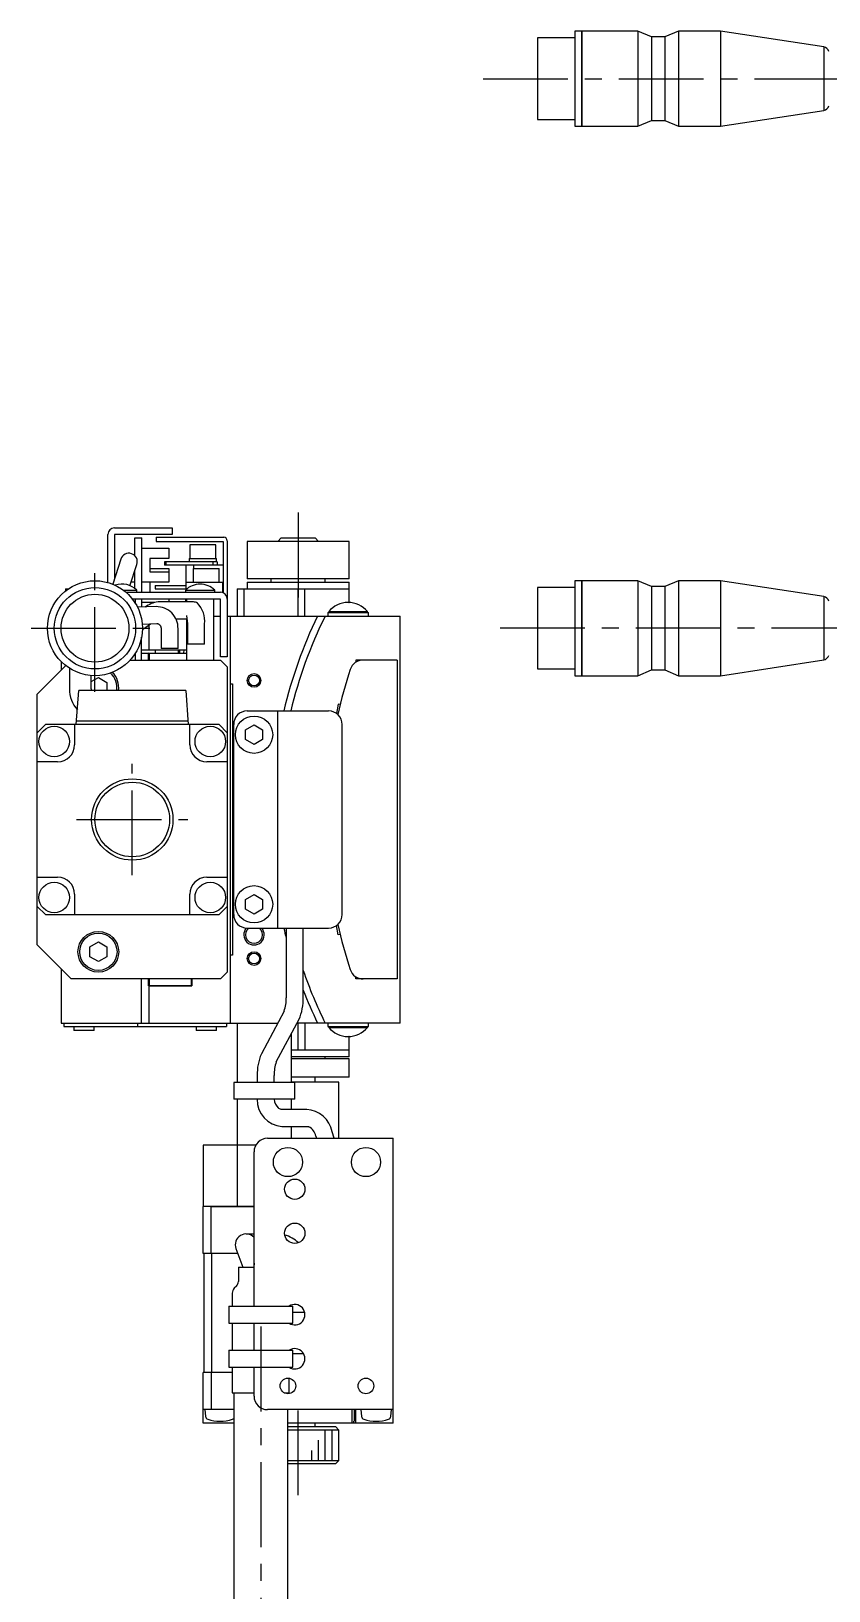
# Model space of a CAD drawing. Extents: x -270 to 424, y 17 to 483.
# Drawn here: x -270.3 to -152.7, y 251.6 to 481.5 of the extents above; entities that cross this region are included whole.
import ezdxf

# ---------------------------------------------------------------- set-up
doc = ezdxf.new("R2010")
doc.units = 0
doc.header["$LTSCALE"] = 10
doc.linetypes.add('CENTER', pattern=[2, 1.25, -0.25, 0.25, -0.25])
doc.layers.add('1', color=7, linetype='CONTINUOUS')

msp = doc.modelspace()

# ---------------------------------------------------------------- linework, layer by layer
at = {"layer": '1', "color": 7, "linetype": 'CONTINUOUS'}
for p, q in [((-190.168374, 481.49429), (-190.168374, 467.494292)), ((-189.168372, 481.49429), (-190.168374, 481.49429)), ((-189.168372, 481.49429), (-189.168372, 467.494292)), ((-189.118372, 481.49429), (-189.168372, 481.44429)), ((-189.118372, 481.49429), (-189.118372, 467.494292)), ((-180.861372, 481.49429), (-189.118372, 481.49429)), ((-180.861372, 481.49429), (-180.861372, 467.494292)), ((-178.861372, 480.644291), (-180.861372, 481.49429)), ((-178.861372, 480.644291), (-178.861372, 468.344291)), ((-176.861372, 480.644291), (-178.861372, 480.644291)), ((-174.861372, 481.49429), (-176.861372, 480.644291)), ((-176.861372, 480.644291), (-176.861372, 468.344291)), ((-174.861372, 481.49429), (-174.861372, 467.494292)), ((-168.668373, 481.49429), (-174.861372, 481.49429)), ((-168.668373, 481.49429), (-168.668373, 467.494292)), ((-153.43439, 479.178616), (-168.668373, 481.49429)), ((-195.668375, 480.494289), (-195.668375, 468.494293)), ((-190.168374, 480.494289), (-195.668375, 480.494289)), ((-153.43439, 479.178616), (-153.43439, 469.809965)), ((-168.668373, 467.494292), (-153.43439, 469.809965)), ((-195.668375, 468.494293), (-190.168374, 468.494293)), ((-190.168374, 467.494292), (-189.168372, 467.494292)), ((-189.168372, 467.544292), (-189.118372, 467.494292)), ((-189.118372, 467.494292), (-180.861372, 467.494292)), ((-180.861372, 467.494292), (-178.861372, 468.344291)), ((-178.861372, 468.344291), (-176.861372, 468.344291)), ((-176.861372, 468.344291), (-174.861372, 467.494292)), ((-174.861372, 467.494292), (-168.668373, 467.494292)), ((-258.991845, 400.218295), (-258.991845, 407.281086)), ((-257.991845, 408.281086), (-249.491845, 408.281086)), ((-249.491845, 407.281086), (-257.991845, 407.281086)), ((-257.991845, 407.281086), (-257.991845, 400.863036)), ((-249.491845, 408.281086), (-249.491845, 407.281086)), ((-254.991845, 406.781086), (-253.991845, 406.781086)), ((-254.991845, 404.148554), (-254.991845, 406.781086)), ((-253.991845, 398.781086), (-253.991845, 406.781086)), ((-253.991845, 405.281086), (-249.991845, 405.281086)), ((-251.891845, 406.881086), (-251.891845, 406.281086)), ((-251.891845, 406.881086), (-241.891845, 406.881086)), ((-251.891845, 406.281086), (-241.991845, 406.281086)), ((-249.991845, 405.281086), (-249.991845, 403.781086)), ((-243.091845, 405.781086), (-246.891845, 405.781086)), ((-246.891845, 405.781086), (-246.891845, 403.781086)), ((-243.091845, 403.781086), (-243.091845, 405.781086)), ((-241.991845, 406.281086), (-241.991845, 398.697601)), ((-241.391845, 406.381086), (-241.391845, 389.281086)), ((-223.441845, 406.281086), (-238.441845, 406.281086)), ((-238.441845, 406.281086), (-238.441845, 400.781086)), ((-233.441845, 406.781086), (-233.941845, 406.281086)), ((-233.441845, 406.781086), (-228.441845, 406.781086)), ((-227.941845, 406.281086), (-228.441845, 406.781086)), ((-223.441845, 400.781086), (-223.441845, 406.281086)), ((-257.080665, 403.667357), (-258.280179, 399.975637)), ((-255.726324, 399.745423), (-254.703024, 402.894815)), ((-252.791845, 403.781086), (-252.791845, 401.781086)), ((-249.991845, 403.781086), (-252.791845, 403.781086)), ((-250.636886, 403.281086), (-250.636886, 402.781086)), ((-242.853915, 403.281086), (-250.636886, 403.281086)), ((-241.991845, 402.781086), (-250.636886, 402.781086)), ((-250.428126, 403.281086), (-250.428126, 402.781086)), ((-247.491845, 402.781086), (-247.491845, 399.123515)), ((-246.991845, 403.781086), (-242.991845, 403.781086)), ((-246.991845, 403.781086), (-246.991845, 403.281086)), ((-246.345719, 402.781086), (-246.345719, 402.281086)), ((-243.49625, 403.281086), (-243.49625, 402.781086)), ((-242.991845, 403.281086), (-242.991845, 403.781086)), ((-242.853915, 403.281086), (-242.853915, 402.781086)), ((-254.991845, 400.281086), (-255.552276, 400.281086)), ((-254.991845, 399.302724), (-254.991845, 402.005916)), ((-249.991845, 400.281086), (-253.991845, 400.281086)), ((-252.791845, 402.281086), (-249.991845, 402.281086)), ((-252.791845, 401.781086), (-249.991845, 401.781086)), ((-252.791845, 400.281086), (-252.791845, 398.781086)), ((-249.991845, 402.281086), (-249.991845, 400.281086)), ((-247.491845, 400.281086), (-241.991845, 400.281086)), ((-246.391845, 402.281086), (-246.391845, 400.281086)), ((-246.391845, 402.281086), (-242.591845, 402.281086)), ((-242.591845, 400.281086), (-242.591845, 402.281086)), ((-242.041845, 398.717836), (-242.041845, 400.281086)), ((-223.441845, 400.781086), (-238.441845, 400.781086)), ((-238.441845, 400.281086), (-238.441845, 399.281086)), ((-238.441845, 400.281086), (-223.441845, 400.281086)), ((-234.941845, 400.781086), (-234.941845, 400.281086)), ((-226.941845, 400.281086), (-226.941845, 400.781086)), ((-223.441845, 397.281086), (-223.441845, 400.281086)), ((-190.168374, 400.481085), (-190.168374, 386.481087)), ((-189.168372, 400.481085), (-190.168374, 400.481085)), ((-189.168372, 400.481085), (-189.168372, 386.481087)), ((-189.118372, 400.481085), (-189.168372, 400.431085)), ((-189.118372, 400.481085), (-189.118372, 386.481087)), ((-180.861372, 400.481085), (-189.118372, 400.481085)), ((-180.861372, 400.481085), (-180.861372, 386.481087)), ((-178.861372, 399.631086), (-180.861372, 400.481085)), ((-174.861372, 400.481085), (-176.861372, 399.631086)), ((-174.861372, 400.481085), (-174.861372, 386.481087)), ((-168.668373, 400.481085), (-174.861372, 400.481085)), ((-168.668373, 400.481085), (-168.668373, 386.481087)), ((-153.43439, 398.165412), (-168.668373, 400.481085)), ((-265.241845, 399.281086), (-265.241845, 398.965381)), ((-265.241845, 399.281086), (-264.811026, 399.281086)), ((-256.68153, 399.073334), (-254.741845, 399.073334)), ((-256.319101, 398.781086), (-242.391845, 398.781086)), ((-242.391845, 397.781086), (-255.36826, 397.781086)), ((-254.891845, 397.086636), (-254.891845, 397.781086)), ((-254.741845, 398.781086), (-254.741845, 399.073334)), ((-253.991845, 396.588673), (-253.991845, 397.781086)), ((-251.991845, 399.781086), (-251.991845, 399.281086)), ((-251.991845, 399.781086), (-247.491845, 399.781086)), ((-251.991845, 399.281086), (-247.491845, 399.281086)), ((-249.991845, 397.781086), (-249.991845, 397.371011)), ((-247.541845, 399.073334), (-247.541845, 398.781086)), ((-247.541845, 399.073334), (-243.241845, 399.073334)), ((-247.491845, 397.371011), (-247.491845, 397.781086)), ((-247.391845, 397.781086), (-247.391845, 397.371011)), ((-243.391845, 388.781086), (-243.391845, 397.781086)), ((-243.241845, 398.781086), (-243.241845, 399.073334)), ((-242.391845, 389.281086), (-242.391845, 397.781086)), ((-239.941845, 399.281086), (-223.441845, 399.281086)), ((-239.941845, 399.281086), (-239.941845, 395.281086)), ((-238.941845, 399.281086), (-238.941845, 395.281086)), ((-230.941845, 395.281086), (-230.941845, 399.281086)), ((-229.941845, 395.281086), (-229.941845, 399.281086)), ((-195.668375, 399.481084), (-195.668375, 387.481088)), ((-190.168374, 399.481084), (-195.668375, 399.481084)), ((-178.861372, 399.631086), (-178.861372, 387.331086)), ((-176.861372, 399.631086), (-178.861372, 399.631086)), ((-176.861372, 399.631086), (-176.861372, 387.331086)), ((-153.43439, 398.165412), (-153.43439, 388.796761)), ((-251.87635, 396.662548), (-254.608825, 396.567128)), ((-252.116497, 397.281086), (-253.991845, 397.281086)), ((-251.557797, 397.371011), (-251.567389, 397.370982)), ((-246.493336, 397.371011), (-251.557797, 397.371011)), ((-246.366535, 397.365191), (-246.493336, 397.371011)), ((-246.219055, 397.343585), (-246.366535, 397.365191)), ((-246.072653, 397.305677), (-246.219055, 397.343585)), ((-245.928777, 397.251179), (-246.072653, 397.305677)), ((-245.789049, 397.179968), (-245.928777, 397.251179)), ((-226.583458, 395.781086), (-220.583458, 395.781086)), ((-226.583457, 395.781086), (-226.583457, 395.281086)), ((-226.433458, 395.940641), (-220.733458, 395.940641)), ((-226.433457, 395.940641), (-226.433457, 395.781086)), ((-223.444456, 397.278475), (-223.441845, 397.281086)), ((-220.733458, 395.781086), (-220.733458, 395.940641)), ((-220.583458, 395.281086), (-220.583458, 395.781086)), ((-253.918355, 394.089715), (-251.789101, 394.164071)), ((-253.89506, 393.268993), (-253.377707, 393.658847)), ((-253.377707, 393.658847), (-252.718174, 394.131861)), ((-252.963104, 393.961792), (-252.963104, 390.281086)), ((-251.789101, 394.164071), (-251.760372, 394.164273)), ((-251.760372, 394.164273), (-251.719397, 394.16179)), ((-251.719397, 394.16179), (-251.678661, 394.156062)), ((-251.678661, 394.156062), (-251.638873, 394.147266)), ((-251.638873, 394.147266), (-251.600603, 394.135725)), ((-251.600603, 394.135725), (-251.564178, 394.121813)), ((-251.564178, 394.121813), (-251.529714, 394.105877)), ((-251.529714, 394.105877), (-251.497194, 394.088207)), ((-251.497194, 394.088207), (-251.466531, 394.069027)), ((-251.466531, 394.069027), (-251.437619, 394.048511)), ((-251.437619, 394.048511), (-251.41035, 394.026793)), ((-251.41035, 394.026793), (-251.384632, 394.003979)), ((-251.384632, 394.003979), (-251.360386, 393.980156)), ((-251.360386, 393.980156), (-251.337548, 393.955396)), ((-251.337548, 393.955396), (-251.316066, 393.929763)), ((-251.316066, 393.929763), (-251.295901, 393.903315)), ((-251.295901, 393.903315), (-251.277023, 393.876106)), ((-251.277023, 393.876106), (-251.259408, 393.848184)), ((-251.259408, 393.848184), (-251.243042, 393.819599)), ((-251.243042, 393.819599), (-251.227911, 393.7904)), ((-251.227911, 393.7904), (-251.21401, 393.760632)), ((-251.21401, 393.760632), (-251.201332, 393.730344)), ((-251.201332, 393.730344), (-251.189877, 393.699583)), ((-251.189877, 393.699583), (-251.179644, 393.668397)), ((-251.179644, 393.668397), (-251.170633, 393.636836)), ((-251.170633, 393.636836), (-251.162845, 393.604948)), ((-251.162845, 393.604948), (-251.156281, 393.572783)), ((-251.156281, 393.572783), (-251.150944, 393.540392)), ((-251.150944, 393.540392), (-251.146833, 393.507826)), ((-251.146833, 393.507826), (-251.143949, 393.475136)), ((-251.143949, 393.475136), (-251.142291, 393.442375)), ((-251.142291, 393.442375), (-251.141845, 393.414385)), ((-251.141845, 393.414385), (-251.141845, 390.481086)), ((-248.97422, 394.871011), (-247.272131, 394.871011)), ((-248.641845, 390.481086), (-248.641845, 393.414385)), ((-247.391845, 394.871011), (-247.391845, 388.781086)), ((-247.375164, 395.341765), (-247.225698, 394.121011)), ((-247.225698, 394.121011), (-247.225698, 391.121011)), ((-244.725698, 391.121011), (-244.725698, 394.121011)), ((-243.391845, 395.281086), (-242.391845, 395.281086)), ((-241.391845, 395.281086), (-215.891845, 395.281086)), ((-240.891845, 335.281086), (-240.891845, 395.281086)), ((-215.891845, 335.281086), (-215.891845, 395.281086)), ((-254.020249, 388.781086), (-254.020249, 392.146485)), ((-244.725698, 391.121011), (-247.225698, 391.121011)), ((-265.891845, 388.582108), (-265.891845, 387.281086)), ((-255.704361, 388.781086), (-242.391845, 388.781086)), ((-254.891845, 388.781086), (-254.891845, 389.875537)), ((-254.020249, 390.281086), (-247.391845, 390.281086)), ((-254.020249, 389.781086), (-247.391845, 389.781086)), ((-252.979407, 388.781086), (-252.979407, 389.778389)), ((-252.91309, 389.731086), (-252.979407, 389.778389)), ((-252.91309, 389.731086), (-252.91309, 388.781086)), ((-247.391845, 389.731086), (-252.91309, 389.731086)), ((-251.991845, 390.281086), (-251.991845, 389.781086)), ((-248.641845, 390.481086), (-251.141845, 390.481086)), ((-248.639203, 390.281086), (-248.61925, 389.781086)), ((-248.391845, 389.781086), (-248.391845, 390.281086)), ((-247.783694, 389.781086), (-247.758448, 390.281086)), ((-241.391845, 389.281086), (-242.391845, 389.281086)), ((-241.391845, 387.781086), (-242.391845, 388.781086)), ((-216.341845, 388.781086), (-222.441845, 388.781086)), ((-222.441845, 388.781086), (-222.441845, 388.459015)), ((-216.341845, 388.781086), (-216.341845, 341.781086)), ((-168.668373, 386.481087), (-153.43439, 388.796761)), ((-265.205091, 387.96784), (-269.391845, 383.781086)), ((-264.656385, 387.579542), (-264.656385, 384.529615)), ((-261.456385, 384.529615), (-261.456385, 386.503889)), ((-241.391845, 387.781086), (-241.391845, 342.781086)), ((-195.668375, 387.481088), (-190.168374, 387.481088)), ((-190.168374, 386.481087), (-189.168372, 386.481087)), ((-189.168372, 386.531087), (-189.118372, 386.481087)), ((-189.118372, 386.481087), (-180.861372, 386.481087)), ((-180.861372, 386.481087), (-178.861372, 387.331086)), ((-178.861372, 387.331086), (-176.861372, 387.331086)), ((-176.861372, 387.331086), (-174.861372, 386.481087)), ((-174.861372, 386.481087), (-168.668373, 386.481087)), ((-263.641845, 379.281086), (-263.292205, 384.281086)), ((-247.491479, 384.281086), (-263.292211, 384.281086)), ((-261.456385, 385.609849), (-260.391845, 386.224462)), ((-260.391845, 386.224462), (-259.141845, 385.502774)), ((-259.141845, 385.502774), (-259.141845, 384.281086)), ((-247.491475, 384.281086), (-247.141845, 379.281086)), ((-240.891845, 385.281086), (-240.591845, 385.281086)), ((-240.591845, 385.281086), (-240.591845, 345.281086)), ((-269.391845, 346.781086), (-269.391845, 383.781086)), ((-225.060295, 382.305537), (-225.303615, 380.925602)), ((-224.7536, 382.251458), (-225.060295, 382.305537)), ((-247.176808, 379.781086), (-263.606881, 379.781086)), ((-238.441845, 381.281086), (-226.441845, 381.281086)), ((-233.941845, 349.281086), (-233.941845, 381.281086)), ((-225.135723, 380.795697), (-225.102229, 380.789791)), ((-268.191845, 379.281086), (-269.391845, 378.081086)), ((-242.591845, 379.281086), (-268.191845, 379.281086)), ((-263.891845, 379.281086), (-263.891845, 376.281086)), ((-246.891845, 376.281086), (-246.891845, 379.281086)), ((-241.391845, 378.081086), (-242.591845, 379.281086)), ((-240.441845, 351.281086), (-240.441845, 379.281086)), ((-238.691845, 378.502774), (-237.441845, 379.224462)), ((-238.691845, 377.059398), (-238.691845, 378.502774)), ((-237.441845, 379.224462), (-236.191845, 378.502774)), ((-236.191845, 378.502774), (-236.191845, 377.059398)), ((-224.441845, 351.281086), (-224.441845, 379.281086)), ((-237.441845, 376.337711), (-238.691845, 377.059398)), ((-236.191845, 377.059398), (-237.441845, 376.337711)), ((-266.391845, 373.781086), (-269.391845, 373.781086)), ((-241.391845, 373.781086), (-244.391845, 373.781086)), ((-269.391845, 356.781086), (-266.391845, 356.781086)), ((-244.391845, 356.781086), (-241.391845, 356.781086)), ((-263.891845, 354.281086), (-263.891845, 351.281086)), ((-246.891845, 351.281086), (-246.891845, 354.281086)), ((-238.691845, 353.502774), (-237.441845, 354.224462)), ((-237.441845, 354.224462), (-236.191845, 353.502774)), ((-269.391845, 352.481086), (-268.191845, 351.281086)), ((-242.591845, 351.281086), (-241.391845, 352.481086)), ((-238.691845, 352.059398), (-238.691845, 353.502774)), ((-237.441845, 351.337711), (-238.691845, 352.059398)), ((-236.191845, 352.059398), (-237.441845, 351.337711)), ((-236.191845, 353.502774), (-236.191845, 352.059398)), ((-268.191845, 351.281086), (-242.591845, 351.281086)), ((-225.060295, 348.256636), (-225.303615, 349.63657)), ((-225.135723, 349.766476), (-225.102229, 349.772381)), ((-261.641845, 346.502774), (-260.391845, 347.224462)), ((-260.391845, 347.224462), (-259.141845, 346.502774)), ((-238.441845, 349.281086), (-226.441845, 349.281086)), ((-232.691845, 349.281086), (-232.691845, 339.013137)), ((-230.191845, 339.013137), (-230.191845, 349.281086)), ((-224.7536, 348.310714), (-225.060295, 348.256636)), ((-269.391845, 346.781086), (-264.391845, 341.781086)), ((-261.641845, 345.059398), (-261.641845, 346.502774)), ((-260.391845, 344.337711), (-261.641845, 345.059398)), ((-259.141845, 345.059398), (-260.391845, 344.337711)), ((-259.141845, 346.502774), (-259.141845, 345.059398)), ((-240.591845, 345.281086), (-240.891845, 345.281086)), ((-265.891845, 343.281086), (-265.891845, 335.281086)), ((-242.391845, 341.781086), (-241.391845, 342.781086)), ((-242.391845, 341.781086), (-264.391845, 341.781086)), ((-254.020249, 335.281086), (-254.020249, 341.781086)), ((-252.980335, 340.781086), (-246.589611, 340.781086)), ((-252.979407, 340.783783), (-252.979407, 341.781086)), ((-252.979407, 340.783783), (-252.91309, 340.831086)), ((-252.963104, 340.781086), (-252.963104, 335.281086)), ((-252.91309, 341.781086), (-252.91309, 340.831086)), ((-252.91309, 340.831086), (-246.639596, 340.831086)), ((-246.639596, 340.831086), (-246.639596, 341.781086)), ((-246.607031, 340.784246), (-246.639596, 340.831086)), ((-246.607031, 341.781086), (-246.607031, 340.784246)), ((-246.589611, 341.781086), (-246.589611, 340.781086)), ((-222.441845, 341.781086), (-222.441845, 342.103158)), ((-216.341845, 341.781086), (-222.441845, 341.781086)), ((-233.007441, 337.004926), (-236.362255, 330.736976)), ((-234.158114, 329.557247), (-230.8033, 335.825196)), ((-265.891845, 335.281086), (-233.930097, 335.281086)), ((-265.491845, 335.281086), (-265.491845, 334.781086)), ((-265.491845, 334.781086), (-241.491845, 334.781086)), ((-263.991845, 334.781086), (-263.991845, 334.181086)), ((-260.991845, 334.181086), (-263.991845, 334.181086)), ((-260.991845, 334.181086), (-260.991845, 334.781086)), ((-254.552598, 334.781086), (-254.552598, 335.281086)), ((-245.991845, 334.781086), (-245.991845, 334.181086)), ((-242.991845, 334.181086), (-245.991845, 334.181086)), ((-242.991845, 334.181086), (-242.991845, 334.781086)), ((-241.491845, 335.281086), (-241.491845, 334.781086)), ((-239.941845, 335.281086), (-239.941845, 326.531086)), ((-231.941845, 326.531086), (-231.941845, 333.698001)), ((-215.891845, 335.281086), (-231.094525, 335.281086)), ((-230.941845, 331.281086), (-230.941845, 335.281086)), ((-229.941845, 335.281086), (-229.941845, 331.281086)), ((-226.583457, 335.281086), (-226.583457, 334.781086)), ((-226.583457, 334.781086), (-220.583457, 334.781086)), ((-226.433457, 334.781086), (-226.433457, 334.621531)), ((-226.433457, 334.621531), (-220.733457, 334.621531)), ((-220.733457, 334.621531), (-220.733457, 334.781086)), ((-220.583457, 334.781086), (-220.583457, 335.281086)), ((-223.441845, 331.281086), (-231.941845, 331.281086)), ((-223.441845, 333.281086), (-223.444457, 333.283698)), ((-223.441845, 330.281086), (-223.441845, 333.281086)), ((-223.441845, 330.281086), (-231.941845, 330.281086)), ((-223.441845, 329.981086), (-231.941845, 329.981086)), ((-226.941845, 329.981086), (-226.941845, 330.281086)), ((-223.441845, 327.281086), (-223.441845, 329.981086)), ((-240.441845, 326.531086), (-240.441845, 324.031086)), ((-231.441845, 326.531086), (-240.441845, 326.531086)), ((-236.97371, 327.549035), (-236.97371, 326.531086)), ((-234.47371, 326.531086), (-234.47371, 327.549035)), ((-223.441845, 327.281086), (-231.941845, 327.281086)), ((-224.941845, 326.581086), (-231.941845, 326.581086)), ((-231.441845, 324.031086), (-231.441845, 326.531086)), ((-228.441845, 326.581086), (-228.441845, 327.281086)), ((-224.941845, 318.281086), (-224.941845, 326.581086)), ((-231.441845, 324.031086), (-240.441845, 324.031086)), ((-239.941845, 324.031086), (-239.941845, 308.281086)), ((-233.766111, 322.676915), (-233.865272, 322.75255)), ((-233.669753, 322.619386), (-233.766111, 322.676915)), ((-233.563974, 322.573115), (-233.669753, 322.619386)), ((-233.44175, 322.540869), (-233.563974, 322.573115)), ((-233.327803, 322.531086), (-233.44175, 322.540869)), ((-229.679975, 322.531086), (-233.327803, 322.531086)), ((-231.941845, 322.531086), (-231.941845, 324.031086)), ((-233.327803, 320.031086), (-229.679975, 320.031086)), ((-231.941845, 318.281086), (-231.941845, 320.031086)), ((-229.679975, 320.031086), (-229.578129, 320.02383)), ((-229.578129, 320.02383), (-229.471411, 320.001664)), ((-229.471411, 320.001664), (-229.363248, 319.96509)), ((-235.441845, 318.281086), (-216.941845, 318.281086)), ((-228.315204, 318.608021), (-228.227602, 318.281086)), ((-225.639412, 318.281086), (-225.90039, 319.255068)), ((-216.941845, 276.281086), (-216.941845, 318.281086)), ((-244.941845, 317.281086), (-244.941845, 308.281086)), ((-237.173895, 317.281086), (-244.941845, 317.281086)), ((-237.441845, 293.531086), (-237.441845, 316.281086)), ((-244.891845, 308.281086), (-244.941845, 308.231086)), ((-244.941845, 308.281086), (-237.441845, 308.281086)), ((-244.941845, 301.281086), (-244.941845, 308.231086)), ((-243.741845, 308.181086), (-243.841845, 308.281086)), ((-237.441845, 308.181086), (-243.741845, 308.181086)), ((-243.741845, 301.281086), (-243.741845, 308.181086)), ((-238.606385, 304.181086), (-237.441845, 304.181086)), ((-239.835908, 301.281086), (-244.941845, 301.281086)), ((-244.841845, 301.281086), (-244.841845, 283.781086)), ((-243.700423, 301.281086), (-243.700423, 283.781086)), ((-240.109894, 302.033854), (-239.107935, 299.280996)), ((-239.741845, 299.281086), (-239.741845, 297.195303)), ((-239.741845, 299.281086), (-237.441845, 299.281086)), ((-237.441942, 299.874806), (-237.491727, 299.308022)), ((-237.491727, 299.308022), (-237.491727, 299.281086)), ((-240.641845, 295.466876), (-240.641845, 293.531086)), ((-240.034738, 296.488197), (-240.348951, 296.173983)), ((-241.141845, 293.53109), (-241.141845, 291.03109)), ((-241.141845, 293.53109), (-231.741845, 293.53109)), ((-232.241845, 293.531086), (-232.241845, 293.549944)), ((-231.741845, 291.03109), (-231.741845, 293.53109)), ((-229.972151, 292.581086), (-231.741845, 292.581086)), ((-241.141845, 291.03109), (-231.741845, 291.03109)), ((-240.641845, 291.031086), (-240.641845, 287.031086)), ((-237.441845, 287.031086), (-237.441845, 291.03109)), ((-232.241845, 291.012228), (-232.241845, 291.031086)), ((-232.142911, 291.03085), (-232.150676, 290.959587)), ((-241.141845, 287.03109), (-241.141845, 284.53109)), ((-241.141845, 287.03109), (-231.741845, 287.03109)), ((-232.241845, 287.031086), (-232.241845, 287.049944)), ((-231.741845, 284.53109), (-231.741845, 287.03109)), ((-231.741845, 286.581086), (-230.172987, 286.581086)), ((-244.941845, 276.281086), (-244.941845, 283.781086)), ((-240.641845, 283.781086), (-244.941845, 283.781086)), ((-243.741845, 283.781086), (-243.741845, 278.281086)), ((-241.141845, 284.53109), (-231.741845, 284.53109)), ((-240.641845, 284.531086), (-240.641845, 280.78109)), ((-237.441845, 280.281086), (-237.441845, 284.53109)), ((-232.241845, 284.512228), (-232.241845, 284.531086)), ((-232.241845, 280.78109), (-232.241845, 282.913561)), ((-240.641845, 280.78109), (-237.441845, 280.78109)), ((-240.441845, 280.78109), (-240.441845, 195.738746)), ((-233.009742, 280.78109), (-232.241845, 280.78109)), ((-232.441845, 280.631086), (-232.441845, 280.78109)), ((-240.441845, 278.281086), (-244.941845, 278.281086)), ((-244.691845, 278.281086), (-244.605644, 277.295807)), ((-216.941845, 278.281086), (-235.441845, 278.281086)), ((-232.441845, 195.738746), (-232.441845, 278.281086)), ((-223.041479, 278.281086), (-223.041479, 276.281086)), ((-222.691845, 278.281086), (-222.691845, 276.581086)), ((-222.441845, 276.281086), (-222.441845, 278.281086)), ((-221.691845, 278.281086), (-221.605644, 277.295807)), ((-217.278045, 277.295807), (-217.191845, 278.281086)), ((-240.441845, 276.281086), (-244.941845, 276.281086)), ((-216.941845, 276.281086), (-232.441845, 276.281086)), ((-228.441845, 275.781086), (-228.441845, 276.281086)), ((-222.726808, 276.281086), (-222.726808, 276.581086)), ((-222.726808, 276.581086), (-222.691845, 276.581086)), ((-232.441845, 275.781086), (-225.441845, 275.781086)), ((-224.941845, 275.281086), (-232.441845, 275.281086)), ((-224.941845, 275.281086), (-225.441845, 275.781086)), ((-224.941845, 270.781086), (-224.941845, 275.281086)), ((-232.441845, 270.781086), (-224.941845, 270.781086)), ((-225.441845, 270.281086), (-232.441845, 270.281086)), ((-225.441845, 270.281086), (-224.941845, 270.781086))]:
    msp.add_line(p, q, dxfattribs=at)
at = {"layer": '1', "color": 4, "linetype": 'CENTER'}
for p, q in [((-203.668376, 474.494291), (-58.668376, 474.494291)), ((-230.941845, 410.531087), (-230.941845, 395.531087)), ((-260.891845, 384.081087), (-260.891845, 402.881085)), ((-270.291843, 393.481086), (-251.491846, 393.481086)), ((-68.668376, 393.481086), (-203.668376, 393.481086)), ((-255.391845, 357.081086), (-255.391845, 373.481086)), ((-263.591845, 365.281086), (-247.191845, 365.281086)), ((-236.441845, 290.531087), (-236.441845, 140.531087)), ((-230.941845, 265.658024), (-230.941845, 279.223903))]:
    msp.add_line(p, q, dxfattribs=at)
at = {"layer": '1', "color": 9, "linetype": 'CONTINUOUS'}
for p, q in [((-251.99184, 390.281086), (-251.99184, 389.781086)), ((-227.941845, 270.781086), (-227.941845, 273.781086)), ((-226.941845, 270.781086), (-226.941845, 275.281086)), ((-225.941845, 270.781086), (-225.941845, 275.281086)), ((-228.941845, 270.781086), (-228.941845, 272.281086))]:
    msp.add_line(p, q, dxfattribs=at)
at = {"layer": '1', "color": 7, "linetype": 'CONTINUOUS'}
for centre, radius in [((-260.891845, 393.481086), 6.999999), ((-260.891845, 393.481086), 5.999998), ((-260.891845, 393.481086), 5), ((-237.441845, 385.781086), 0.8), ((-237.441845, 377.781086), 2.75), ((-266.891845, 376.781086), 2.25), ((-243.891845, 376.781086), 2.25), ((-255.391845, 365.281086), 6), ((-255.391845, 365.281086), 5.5), ((-266.891845, 353.781086), 2.25), ((-243.891845, 353.781086), 2.25), ((-237.441845, 352.781086), 2.75), ((-260.391845, 345.781086), 3), ((-260.391845, 345.781086), 2.75), ((-237.441845, 344.781086), 0.8), ((-232.441845, 314.781086), 2.15), ((-220.941845, 314.781086), 2.15), ((-231.441845, 310.781086), 1.5), ((-231.441845, 304.281086), 1.5), ((-232.441845, 281.781086), 1.15), ((-220.941845, 281.781086), 1.15)]:
    msp.add_circle(centre, radius, dxfattribs=at)
at = {"layer": '1', "color": 9, "linetype": 'CONTINUOUS'}
for centre in [(-237.441845, 385.781086), (-237.441845, 344.781086)]:
    msp.add_circle(centre, 1, dxfattribs=at)
at = {"layer": '1', "color": 7, "linetype": 'CONTINUOUS'}
for centre, radius, start, end in [((-153.668374, 478.206374), 1.000002, 16.733256, 76.468302), ((-153.668374, 470.782208), 1.000002, 283.531698, 343.266744), ((-257.991845, 407.281086), 1, 90, 180), ((-241.891845, 406.381086), 0.5, 0, 90), ((-255.891845, 403.281086), 1.25, 342, 162), ((-256.891845, 396.981086), 3, 44.220044, 109.565957), ((-245.391845, 396.981086), 3, 44.220044, 135.779956), ((-242.391845, 397.781086), 1, 0, 90), ((-153.668374, 397.193169), 1.000002, 16.733256, 76.468302), ((-250.984137, 393.104786), 4.308772, 98.090595, 125.647853), ((-251.826578, 393.477577), 3.18536, 358.863281, 90.895301), ((-248.408615, 394.555059), 3.708406, 353.27844787, 45.05837836), ((-223.583458, 393.581086), 3.7, 39.621835, 140.378166), ((-165.941845, 365.281086), 69, 154.228538, 166.59198), ((-165.941845, 365.281087), 68, 153.821032, 166.39104), ((-165.991845, 419.731086), 92, 198.998505, 199.000281), ((-221.353472, 386.781086), 2, 90.000001, 161.56815), ((-153.668374, 389.769003), 1.000002, 283.531698, 343.266744), ((-260.391845, 384.781086), 2.75, 349.524318, 49.33281), ((-260.391845, 384.781086), 3, 350.405932, 46.711663), ((-156.841845, 365.281087), 70, 161.56815, 167.216215), ((-260.056385, 384.529615), 4.6, 180, 221.736603), ((-260.056385, 384.529615), 1.4, 180, 190.225391), ((-238.441845, 379.281086), 2, 90, 180), ((-226.441845, 379.281086), 2, 0, 90), ((-266.391845, 376.281086), 2.5, 270, 0), ((-244.391845, 376.281086), 2.5, 180, 270), ((-266.391845, 354.281086), 2.5, 0, 90), ((-244.391845, 354.281086), 2.5, 90, 180), ((-238.441845, 351.281086), 2, 180, 270), ((-226.441845, 351.281086), 2, 270, 0), ((-156.841845, 365.281087), 70, 192.783786, 198.431851), ((-237.441845, 348.281086), 1.25, 126.869898, 53.130102), ((-165.941845, 365.281086), 69, 193.40802, 194.672077), ((-165.941845, 365.281087), 68, 199.116798, 206.178969), ((-221.353472, 343.781086), 2, 198.431851, 270.000001), ((-165.991845, 310.831086), 92, 160.999719, 161.001495), ((-165.991845, 310.831086), 86, 159.617084, 159.61933), ((-238.3806, 338.878237), 5.690355, 340.779278, 1.358427), ((-237.647369, 338.790515), 7.458848, 336.57444, 1.710343), ((-165.941845, 365.281086), 69, 201.383725, 205.771462), ((-223.583457, 336.981086), 3.7, 219.621835, 320.378166), ((-229.518185, 327.771657), 7.458848, 156.57444, 181.710343), ((-228.784954, 327.683936), 5.690355, 160.779278, 181.358427), ((-233.042413, 323.946653), 3.925953, 178.768384, 265.831312), ((-232.516546, 324.159318), 1.94886, 183.77324999, 226.20670392), ((-229.959854, 318.389898), 4.150635, 12.031111, 86.133596), ((-230.270119, 318.181498), 2.000903, 12.30789578, 63.04884382), ((-235.441845, 316.281086), 2, 90, 180), ((-238.606385, 302.581086), 1.6, 43.294557, 200), ((-234.106385, 299.581086), 4.6, 45.847541, 75.052616), ((-240.741845, 297.195303), 1, 315, 0), ((-239.641845, 295.466876), 1, 135, 180), ((-231.441845, 292.281086), 1.5, 236.44269, 123.55731), ((-231.441845, 285.781086), 1.5, 236.44269, 123.55731), ((-235.441845, 280.281086), 2, 180, 270), ((-244.107547, 277.339384), 0.5, 185, 252.370845), ((-242.441845, 282.581086), 6, 252.370845, 287.629155), ((-240.776143, 277.339384), 0.5, 287.629155, 311.958819), ((-221.107547, 277.339384), 0.5, 185, 252.370845), ((-219.441845, 282.581086), 6, 252.370845, 287.629155), ((-217.776143, 277.339384), 0.5, 287.629155, 355)]:
    msp.add_arc(centre, radius, start, end, dxfattribs=at)
at = {"layer": '1', "color": 9, "linetype": 'CONTINUOUS'}
msp.add_arc((-237.441845, 348.281086), 1.5, 138.0197, 41.810315, dxfattribs=at)

doc.saveas('drawing.dxf')
